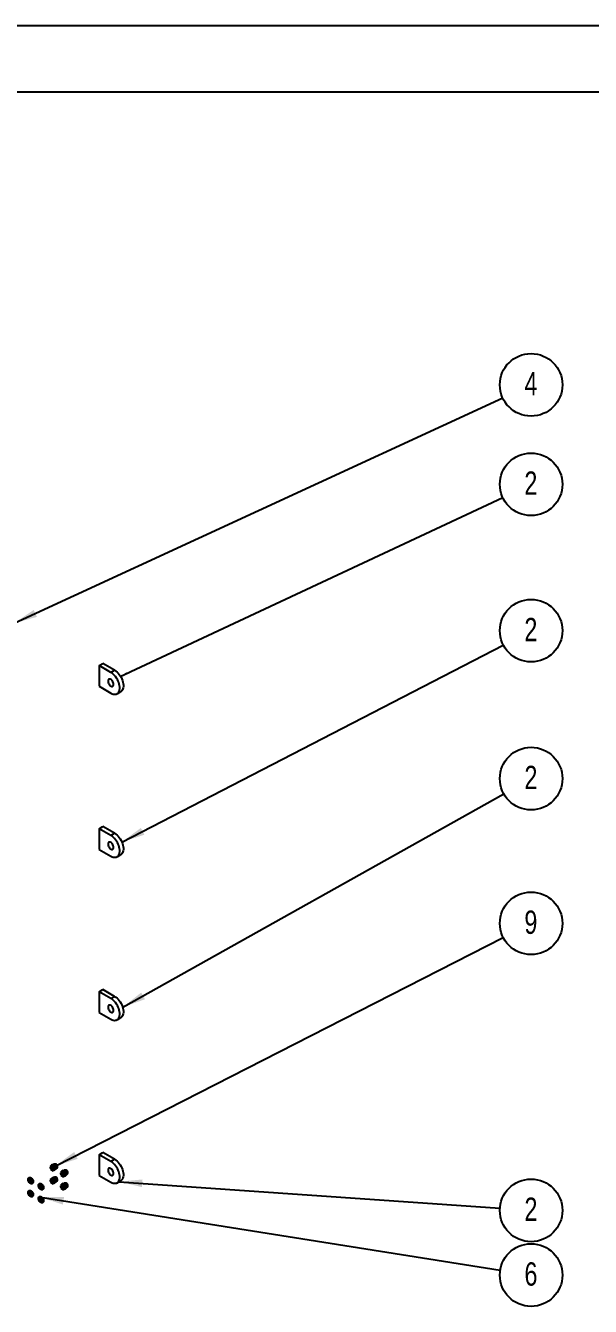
# Model space of a CAD drawing. Extents: x 0 to 4200, y 0 to 2970.
# Drawn here: x 1345 to 2194, y 1045 to 2970 of the extents above; entities that cross this region are included whole.
import ezdxf

# ---------------------------------------------------------------- set-up
doc = ezdxf.new("R2010")
doc.units = 0
doc.header["$LTSCALE"] = 10
doc.layers.get('0').update_dxf_attribs({"linetype": 'CONTINUOUS'})
doc.layers.add('FORMATO', color=7, linetype='CONTINUOUS')
doc.styles.add('SLDTEXTSTYLE0', font='TXT', dxfattribs={"width": 0.75})
doc.dimstyles.new('SLDDIMSTYLE0', dxfattribs={"dimtxt": 0.18, "dimasz": 35, "dimexe": 0, "dimexo": 0.0625, "dimgap": 0, "dimtad": 0, "dimtih": 1, "dimtoh": 1, "dimdec": 0, "dimrnd": 1e-09, "dimzin": 0, "dimtxsty": 'STANDARD', "dimsah": 1, "dimcen": 0.09, "dimazin": 3, "dimtfac": 35, "dimtdec": 0, "dimtofl": 0, "dimtmove": 0, "dimatfit": 3, "dimtolj": 1, "dimtzin": 0})
doc.dimstyles.new('SLDDIMSTYLE1', dxfattribs={"dimtxt": 0.18, "dimasz": 10.769231, "dimexe": 0, "dimexo": 0.0625, "dimgap": 0, "dimtad": 0, "dimtih": 1, "dimtoh": 1, "dimdec": 0, "dimrnd": 1e-09, "dimzin": 0, "dimtxsty": 'STANDARD', "dimblk1": 'DOT', "dimblk2": 'DOT', "dimsah": 1, "dimcen": 0.09, "dimazin": 3, "dimtfac": 10.769231, "dimtdec": 0, "dimtofl": 0, "dimtmove": 0, "dimatfit": 3, "dimtolj": 1, "dimtzin": 0})

# ---------------------------------------------------------------- blocks, each defined once
blk = doc.blocks.new('SW_NOTE_0_10')
at = {"layer": 'FORMATO', "color": 0}
blk.add_circle((42.6, 19.9), 47, dxfattribs=at)
at = {"layer": 'FORMATO', "color": 0, "insert": (42.2, 39.2), "char_height": 35, "attachment_point": 2, "style": 'SLDTEXTSTYLE0'}
blk.add_mtext('2', dxfattribs=at)
blk = doc.blocks.new('_DOT')
at = {"color": 0, "linetype": 'BYBLOCK'}
blk.add_line((-0.5, 0), (-1, 0), dxfattribs=at)
at = {"color": 0, "linetype": 'BYBLOCK', "const_width": 0.5}
blk.add_lwpolyline([(-0.25, 0, 1), (0.25, 0, 1)], format="xyb", close=True, dxfattribs=at)
blk = doc.blocks.new('SW_NOTE_0_15')
at = {"layer": 'FORMATO', "color": 0}
blk.add_circle((41.8, 21.6), 47, dxfattribs=at)
at = {"layer": 'FORMATO', "color": 0, "insert": (41.4, 40.8), "char_height": 35, "attachment_point": 2, "style": 'SLDTEXTSTYLE0'}
blk.add_mtext('2', dxfattribs=at)
blk = doc.blocks.new('SW_NOTE_0_16')
at = {"layer": 'FORMATO', "color": 0}
blk.add_circle((41, 23), 47, dxfattribs=at)
at = {"layer": 'FORMATO', "color": 0, "insert": (40.7, 42.2), "char_height": 35, "attachment_point": 2, "style": 'SLDTEXTSTYLE0'}
blk.add_mtext('2', dxfattribs=at)
blk = doc.blocks.new('SW_NOTE_0_17')
at = {"layer": 'FORMATO', "color": 0}
blk.add_circle((46.9, -3.3), 47, dxfattribs=at)
at = {"layer": 'FORMATO', "color": 0, "insert": (46.6, 16), "char_height": 35, "attachment_point": 2, "style": 'SLDTEXTSTYLE0'}
blk.add_mtext('2', dxfattribs=at)
blk = doc.blocks.new('SW_NOTE_0_20')
at = {"layer": 'FORMATO', "color": 0}
blk.add_circle((42.7, 19.7), 47, dxfattribs=at)
at = {"layer": 'FORMATO', "color": 0, "insert": (42.4, 38.9), "char_height": 35, "attachment_point": 2, "style": 'SLDTEXTSTYLE0'}
blk.add_mtext('4', dxfattribs=at)
blk = doc.blocks.new('SW_NOTE_0_21')
at = {"layer": 'FORMATO', "color": 0}
blk.add_circle((46.4, -7.4), 47, dxfattribs=at)
at = {"layer": 'FORMATO', "color": 0, "insert": (46.1, 11.8), "char_height": 35, "attachment_point": 2, "style": 'SLDTEXTSTYLE0'}
blk.add_mtext('6', dxfattribs=at)
blk = doc.blocks.new('SW_NOTE_0_24')
at = {"layer": 'FORMATO', "color": 0}
blk.add_circle((41.9, 21.4), 47, dxfattribs=at)
at = {"layer": 'FORMATO', "color": 0, "insert": (41.5, 40.6), "char_height": 35, "attachment_point": 2, "style": 'SLDTEXTSTYLE0'}
blk.add_mtext('9', dxfattribs=at)

msp = doc.modelspace()

# ---------------------------------------------------------------- linework, layer by layer
at = {"color": 7, "linetype": 'CONTINUOUS'}
for p, q in [((0, 2970), (4200, 2970)), ((4100, 2870), (200, 2870)), ((1455.8, 2008.2), (1461.5, 2011.5)), ((1473.5, 1998), (1455.8, 2008.2)), ((1455.8, 2008.2), (1455.8, 1977.2)), ((1479.1, 2001.3), (1461.5, 2011.5)), ((1473.5, 1998), (1479.1, 2001.3)), ((1455.8, 1977.2), (1473.5, 1967)), ((1483, 1966), (1488.6, 1969.3)), ((1455.8, 1763.2), (1461.5, 1766.5)), ((1473.5, 1753), (1455.8, 1763.2)), ((1455.8, 1763.2), (1455.8, 1732.2)), ((1479.1, 1756.3), (1461.5, 1766.5)), ((1473.5, 1753), (1479.1, 1756.3)), ((1455.8, 1732.2), (1473.5, 1722)), ((1483, 1721.1), (1488.6, 1724.3)), ((1455.8, 1518.3), (1461.5, 1521.5)), ((1479.1, 1511.3), (1461.5, 1521.5)), ((1473.5, 1508.1), (1455.8, 1518.3)), ((1455.8, 1518.3), (1455.8, 1487.2)), ((1473.5, 1508.1), (1479.1, 1511.3)), ((1455.8, 1487.2), (1473.5, 1477)), ((1483, 1476.1), (1488.6, 1479.4)), ((1455.8, 1273.3), (1461.5, 1276.6)), ((1473.5, 1263.1), (1455.8, 1273.3)), ((1455.8, 1273.3), (1455.8, 1242.3)), ((1479.1, 1266.4), (1461.5, 1276.6)), ((1384.3, 1257.4), (1382.3, 1255.5)), ((1383.5, 1251.3), (1386.8, 1248.9)), ((1386.5, 1258.7), (1384.3, 1257.4)), ((1387.5, 1255), (1384.3, 1257.4)), ((1387.8, 1258.8), (1387.1, 1258.4)), ((1389.8, 1256.3), (1387.5, 1255)), ((1391, 1252.1), (1388.8, 1250.8)), ((1390.8, 1251.9), (1391.5, 1252.3)), ((1473.5, 1263.1), (1479.1, 1266.4)), ((1350.8, 1238.9), (1350.1, 1238.5)), ((1384.3, 1237.8), (1382.3, 1235.9)), ((1386.5, 1239.1), (1384.3, 1237.8)), ((1387.5, 1235.4), (1384.3, 1237.8)), ((1386.8, 1248.9), (1388.8, 1250.8)), ((1389, 1250.2), (1386.8, 1248.9)), ((1387.8, 1239.2), (1387.1, 1238.8)), ((1389.8, 1236.7), (1387.5, 1235.4)), ((1391, 1232.5), (1388.8, 1231.2)), ((1390.8, 1232.3), (1391.5, 1232.7)), ((1399.8, 1248.4), (1397.8, 1246.5)), ((1399.1, 1242.3), (1402.3, 1240)), ((1402.1, 1249.7), (1399.8, 1248.4)), ((1403.1, 1246), (1399.8, 1248.4)), ((1402.3, 1240), (1404.3, 1241.8)), ((1404.6, 1241.3), (1402.3, 1240)), ((1403.3, 1249.8), (1402.6, 1249.4)), ((1405.3, 1247.3), (1403.1, 1246)), ((1406.6, 1243.1), (1404.3, 1241.8)), ((1406.4, 1242.9), (1407.1, 1243.3)), ((1455.8, 1242.3), (1473.5, 1232.1)), ((1483, 1231.1), (1488.6, 1234.4)), ((1350.8, 1219.3), (1350.1, 1218.9)), ((1355.1, 1229.8), (1355.8, 1230.2)), ((1366.4, 1229.9), (1365.7, 1229.5)), ((1370.7, 1220.8), (1371.4, 1221.2)), ((1383.5, 1231.7), (1386.8, 1229.3)), ((1386.8, 1229.3), (1388.8, 1231.2)), ((1389, 1230.7), (1386.8, 1229.3)), ((1399.8, 1228.8), (1397.8, 1226.9)), ((1399.1, 1222.7), (1402.3, 1220.4)), ((1402.1, 1230.1), (1399.8, 1228.8)), ((1403.1, 1226.4), (1399.8, 1228.8)), ((1402.3, 1220.4), (1404.3, 1222.2)), ((1404.6, 1221.7), (1402.3, 1220.4)), ((1403.3, 1230.2), (1402.6, 1229.8)), ((1405.3, 1227.7), (1403.1, 1226.4)), ((1406.6, 1223.5), (1404.3, 1222.2)), ((1406.4, 1223.3), (1407.1, 1223.7)), ((1355.1, 1210.2), (1355.8, 1210.6)), ((1366.4, 1210.3), (1365.7, 1209.9)), ((1370.7, 1201.2), (1371.4, 1201.6))]:
    msp.add_line(p, q, dxfattribs=at)
at = {"color": 7, "linetype": 'CONTINUOUS', "flags": 128}
for points in [[(1477.7, 1980), (1477.6, 1981.3), (1477.2, 1982.7), (1476.6, 1984), (1475.8, 1985.3), (1474.8, 1986.4), (1473.8, 1987.2), (1472.7, 1987.8), (1471.7, 1988), (1470.8, 1987.8), (1470.1, 1987.3), (1469.5, 1986.6), (1469.3, 1985.5), (1469.3, 1984.3), (1469.5, 1983), (1470.1, 1981.6), (1470.8, 1980.3), (1471.7, 1979.1), (1472.7, 1978.1), (1473.8, 1977.4), (1474.8, 1977.1), (1475.8, 1977), (1476.6, 1977.3), (1477.2, 1978), (1477.6, 1978.9), (1477.7, 1980)], [(1473.5, 1967), (1475.3, 1966.1), (1477.1, 1965.4), (1478.8, 1965.2), (1480.5, 1965.2), (1482, 1965.6), (1483.3, 1966.2), (1484.5, 1967.2), (1485.4, 1968.5), (1486.1, 1970), (1486.6, 1971.7), (1486.9, 1973.7), (1486.9, 1975.8), (1486.6, 1978), (1486.1, 1980.4), (1485.4, 1982.7), (1484.5, 1985.1), (1483.3, 1987.4), (1482, 1989.6), (1480.5, 1991.7), (1478.8, 1993.6), (1477.1, 1995.3), (1475.3, 1996.8), (1473.5, 1998)], [(1479.1, 2001.3), (1481, 2000.1), (1482.8, 1998.6), (1484.5, 1996.9), (1486.1, 1995), (1487.6, 1992.9), (1489, 1990.7), (1490.1, 1988.4), (1491.1, 1986), (1491.8, 1983.6), (1492.3, 1981.3), (1492.5, 1979.1), (1492.5, 1976.9), (1492.3, 1975), (1491.8, 1973.2), (1491.1, 1971.7), (1490.1, 1970.5), (1489, 1969.5), (1488.6, 1969.3)], [(1473.5, 1722), (1475.3, 1721.1), (1477.1, 1720.5), (1478.8, 1720.2), (1480.5, 1720.2), (1482, 1720.6), (1483.3, 1721.3), (1484.5, 1722.2), (1485.4, 1723.5), (1486.1, 1725), (1486.6, 1726.8), (1486.9, 1728.7), (1486.9, 1730.8), (1486.6, 1733.1), (1486.1, 1735.4), (1485.4, 1737.8), (1484.5, 1740.1), (1483.3, 1742.4), (1482, 1744.7), (1480.5, 1746.7), (1478.8, 1748.7), (1477.1, 1750.4), (1475.3, 1751.8), (1473.5, 1753)], [(1479.1, 1756.3), (1481, 1755.1), (1482.8, 1753.6), (1484.5, 1751.9), (1486.1, 1750), (1487.6, 1747.9), (1489, 1745.7), (1490.1, 1743.4), (1491.1, 1741), (1491.8, 1738.7), (1492.3, 1736.3), (1492.5, 1734.1), (1492.5, 1732), (1492.3, 1730), (1491.8, 1728.3), (1491.1, 1726.8), (1490.1, 1725.5), (1489, 1724.5), (1488.6, 1724.3)], [(1477.7, 1735.1), (1477.6, 1736.4), (1477.2, 1737.7), (1476.6, 1739.1), (1475.8, 1740.3), (1474.8, 1741.4), (1473.8, 1742.3), (1472.7, 1742.8), (1471.7, 1743), (1470.8, 1742.9), (1470.1, 1742.4), (1469.5, 1741.6), (1469.3, 1740.6), (1469.3, 1739.3), (1469.5, 1738), (1470.1, 1736.6), (1470.8, 1735.3), (1471.7, 1734.1), (1472.7, 1733.2), (1473.8, 1732.5), (1474.8, 1732.1), (1475.8, 1732.1), (1476.6, 1732.4), (1477.2, 1733), (1477.6, 1733.9), (1477.7, 1735.1)], [(1473.5, 1477), (1475.3, 1476.1), (1477.1, 1475.5), (1478.8, 1475.2), (1480.5, 1475.3), (1482, 1475.6), (1483.3, 1476.3), (1484.5, 1477.3), (1485.4, 1478.5), (1486.1, 1480.1), (1486.6, 1481.8), (1486.9, 1483.8), (1486.9, 1485.9), (1486.6, 1488.1), (1486.1, 1490.4), (1485.4, 1492.8), (1484.5, 1495.2), (1483.3, 1497.5), (1482, 1499.7), (1480.5, 1501.8), (1478.8, 1503.7), (1477.1, 1505.4), (1475.3, 1506.9), (1473.5, 1508.1)], [(1479.1, 1511.3), (1481, 1510.1), (1482.8, 1508.7), (1484.5, 1507), (1486.1, 1505), (1487.6, 1503), (1489, 1500.7), (1490.1, 1498.4), (1491.1, 1496.1), (1491.8, 1493.7), (1492.3, 1491.4), (1492.5, 1489.1), (1492.5, 1487), (1492.3, 1485.1), (1491.8, 1483.3), (1491.1, 1481.8), (1490.1, 1480.5), (1489, 1479.6), (1488.6, 1479.4)], [(1477.7, 1490.1), (1477.6, 1491.4), (1477.2, 1492.8), (1476.6, 1494.1), (1475.8, 1495.4), (1474.8, 1496.5), (1473.8, 1497.3), (1472.7, 1497.8), (1471.7, 1498), (1470.8, 1497.9), (1470.1, 1497.4), (1469.5, 1496.6), (1469.3, 1495.6), (1469.3, 1494.4), (1469.5, 1493), (1470.1, 1491.7), (1470.8, 1490.3), (1471.7, 1489.2), (1472.7, 1488.2), (1473.8, 1487.5), (1474.8, 1487.1), (1475.8, 1487.1), (1476.6, 1487.4), (1477.2, 1488), (1477.6, 1489), (1477.7, 1490.1)], [(1382.3, 1255.5), (1383.3, 1251.8), (1383.5, 1251.3)], [(1384.4, 1255.8), (1385.1, 1255.6), (1385.9, 1255), (1386.6, 1254.2), (1387.1, 1253.3), (1387.4, 1252.3), (1387.4, 1251.4), (1387.2, 1250.7), (1386.7, 1250.2), (1386.1, 1250.1), (1385.3, 1250.4), (1384.6, 1250.9), (1383.9, 1251.7), (1383.4, 1252.7), (1383.1, 1253.7), (1383, 1254.6), (1383.3, 1255.3), (1383.7, 1255.7), (1384.4, 1255.8)], [(1385.9, 1250.7), (1386.5, 1250.8), (1386.9, 1251.3), (1387, 1252), (1386.9, 1252.8), (1386.5, 1253.7), (1385.9, 1254.5), (1385.2, 1255), (1384.6, 1255.3), (1384, 1255.1), (1383.6, 1254.7), (1383.5, 1254), (1383.6, 1253.1), (1384, 1252.3), (1384.6, 1251.5), (1385.2, 1250.9), (1385.9, 1250.7)], [(1386, 1251.2), (1386.5, 1251.3), (1386.8, 1251.7), (1386.9, 1252.2), (1386.8, 1253), (1386.5, 1253.7), (1386, 1254.3), (1385.4, 1254.8), (1384.9, 1255), (1384.4, 1254.9), (1384.1, 1254.5), (1384, 1253.9), (1384.1, 1253.2), (1384.4, 1252.5), (1384.9, 1251.8), (1385.4, 1251.4), (1386, 1251.2)], [(1388.8, 1250.8), (1388.6, 1251.3), (1387.5, 1255)], [(1477.7, 1245.1), (1477.6, 1246.4), (1477.2, 1247.8), (1476.6, 1249.2), (1475.8, 1250.4), (1474.8, 1251.5), (1473.8, 1252.3), (1472.7, 1252.9), (1471.7, 1253.1), (1470.8, 1252.9), (1470.1, 1252.5), (1469.5, 1251.7), (1469.3, 1250.6), (1469.3, 1249.4), (1469.5, 1248.1), (1470.1, 1246.7), (1470.8, 1245.4), (1471.7, 1244.2), (1472.7, 1243.2), (1473.8, 1242.6), (1474.8, 1242.2), (1475.8, 1242.1), (1476.6, 1242.5), (1477.2, 1243.1), (1477.6, 1244), (1477.7, 1245.1)], [(1473.5, 1232.1), (1475.3, 1231.2), (1477.1, 1230.6), (1478.8, 1230.3), (1480.5, 1230.3), (1482, 1230.7), (1483.3, 1231.3), (1484.5, 1232.3), (1485.4, 1233.6), (1486.1, 1235.1), (1486.6, 1236.8), (1486.9, 1238.8), (1486.9, 1240.9), (1486.6, 1243.2), (1486.1, 1245.5), (1485.4, 1247.8), (1484.5, 1250.2), (1483.3, 1252.5), (1482, 1254.7), (1480.5, 1256.8), (1478.8, 1258.7), (1477.1, 1260.4), (1475.3, 1261.9), (1473.5, 1263.1)], [(1479.1, 1266.4), (1481, 1265.2), (1482.8, 1263.7), (1484.5, 1262), (1486.1, 1260.1), (1487.6, 1258), (1489, 1255.8), (1490.1, 1253.5), (1491.1, 1251.1), (1491.8, 1248.7), (1492.3, 1246.4), (1492.5, 1244.2), (1492.5, 1242.1), (1492.3, 1240.1), (1491.8, 1238.4), (1491.1, 1236.8), (1490.1, 1235.6), (1489, 1234.6), (1488.6, 1234.4)], [(1355.9, 1233.8), (1356.1, 1232.6), (1356.1, 1231.5), (1355.8, 1230.6), (1355.3, 1230), (1354.6, 1229.6), (1353.7, 1229.6), (1352.8, 1230), (1351.8, 1230.6), (1350.9, 1231.5), (1350.2, 1232.6), (1349.6, 1233.8), (1349.2, 1235.1), (1349.1, 1236.3), (1349.2, 1237.3), (1349.6, 1238.1), (1350.2, 1238.5), (1351, 1238.7), (1351.9, 1238.5), (1352.9, 1238), (1353.9, 1237.3), (1354.7, 1236.2), (1355.4, 1235.1), (1355.9, 1233.8)], [(1350.8, 1238.9), (1350.9, 1239), (1351.7, 1239.1), (1352.7, 1238.9), (1353.6, 1238.5), (1354.6, 1237.7), (1355.4, 1236.6), (1356.1, 1235.5), (1356.6, 1234.2)], [(1354.3, 1234), (1354.5, 1233.1), (1354.4, 1232.4), (1354, 1231.9), (1353.5, 1231.7), (1352.8, 1231.9), (1352.1, 1232.3), (1351.5, 1233), (1351, 1233.9), (1350.8, 1234.8), (1350.8, 1235.6), (1351, 1236.2), (1351.4, 1236.5), (1352.1, 1236.5), (1352.7, 1236.2), (1353.4, 1235.6), (1354, 1234.9), (1354.3, 1234)], [(1356.6, 1234.2), (1356.8, 1233), (1356.8, 1231.9), (1356.5, 1231), (1356, 1230.4), (1355.8, 1230.2)], [(1382.3, 1235.9), (1383.3, 1232.2), (1383.5, 1231.7)], [(1384.4, 1236.2), (1385.1, 1236), (1385.9, 1235.4), (1386.6, 1234.6), (1387.1, 1233.7), (1387.4, 1232.7), (1387.4, 1231.8), (1387.2, 1231.1), (1386.7, 1230.6), (1386.1, 1230.5), (1385.3, 1230.8), (1384.6, 1231.3), (1383.9, 1232.1), (1383.4, 1233.1), (1383.1, 1234.1), (1383, 1235), (1383.3, 1235.7), (1383.7, 1236.1), (1384.4, 1236.2)], [(1385.9, 1231.1), (1386.5, 1231.2), (1386.9, 1231.7), (1387, 1232.4), (1386.9, 1233.2), (1386.5, 1234.1), (1385.9, 1234.9), (1385.2, 1235.4), (1384.6, 1235.7), (1384, 1235.6), (1383.6, 1235.1), (1383.5, 1234.4), (1383.6, 1233.5), (1384, 1232.7), (1384.6, 1231.9), (1385.2, 1231.3), (1385.9, 1231.1)], [(1386, 1231.6), (1386.5, 1231.7), (1386.8, 1232.1), (1386.9, 1232.6), (1386.8, 1233.4), (1386.5, 1234.1), (1386, 1234.7), (1385.4, 1235.2), (1384.9, 1235.4), (1384.4, 1235.3), (1384.1, 1234.9), (1384, 1234.3), (1384.1, 1233.6), (1384.4, 1232.9), (1384.9, 1232.3), (1385.4, 1231.8), (1386, 1231.6)], [(1388.8, 1231.2), (1388.6, 1231.7), (1387.5, 1235.4)], [(1397.8, 1246.5), (1398.9, 1242.8), (1399.1, 1242.3)], [(1400, 1246.9), (1400.7, 1246.6), (1401.5, 1246.1), (1402.1, 1245.3), (1402.7, 1244.3), (1403, 1243.3), (1403, 1242.4), (1402.8, 1241.7), (1402.3, 1241.3), (1401.6, 1241.2), (1400.9, 1241.4), (1400.1, 1242), (1399.5, 1242.8), (1398.9, 1243.7), (1398.6, 1244.7), (1398.6, 1245.6), (1398.8, 1246.3), (1399.3, 1246.7), (1400, 1246.9)], [(1401.5, 1241.7), (1402, 1241.8), (1402.4, 1242.3), (1402.6, 1243), (1402.4, 1243.8), (1402, 1244.7), (1401.5, 1245.5), (1400.8, 1246), (1400.1, 1246.3), (1399.5, 1246.2), (1399.2, 1245.7), (1399, 1245), (1399.2, 1244.2), (1399.5, 1243.3), (1400.1, 1242.5), (1400.8, 1242), (1401.5, 1241.7)], [(1401.5, 1242.2), (1402, 1242.3), (1402.3, 1242.7), (1402.4, 1243.3), (1402.3, 1244), (1402, 1244.7), (1401.5, 1245.3), (1401, 1245.8), (1400.4, 1246), (1399.9, 1245.9), (1399.6, 1245.5), (1399.5, 1244.9), (1399.6, 1244.2), (1399.9, 1243.5), (1400.4, 1242.9), (1401, 1242.4), (1401.5, 1242.2)], [(1404.3, 1241.8), (1404.1, 1242.3), (1403.1, 1246)], [(1355.9, 1214.2), (1356.1, 1213), (1356.1, 1211.9), (1355.8, 1211), (1355.3, 1210.4), (1354.6, 1210), (1353.7, 1210), (1352.8, 1210.4), (1351.8, 1211), (1350.9, 1211.9), (1350.2, 1213), (1349.6, 1214.2), (1349.2, 1215.5), (1349.1, 1216.7), (1349.2, 1217.7), (1349.6, 1218.5), (1350.2, 1218.9), (1351, 1219.1), (1351.9, 1218.9), (1352.9, 1218.4), (1353.9, 1217.7), (1354.7, 1216.6), (1355.4, 1215.5), (1355.9, 1214.2)], [(1350.8, 1219.3), (1350.9, 1219.4), (1351.7, 1219.5), (1352.7, 1219.4), (1353.6, 1218.9), (1354.6, 1218.1), (1355.4, 1217), (1356.1, 1215.9), (1356.6, 1214.6)], [(1354.3, 1214.4), (1354.5, 1213.5), (1354.4, 1212.8), (1354, 1212.3), (1353.5, 1212.1), (1352.8, 1212.3), (1352.1, 1212.7), (1351.5, 1213.4), (1351, 1214.3), (1350.8, 1215.2), (1350.8, 1216), (1351, 1216.6), (1351.4, 1216.9), (1352.1, 1216.9), (1352.7, 1216.6), (1353.4, 1216.1), (1354, 1215.3), (1354.3, 1214.4)], [(1356.6, 1214.6), (1356.8, 1213.4), (1356.8, 1212.3), (1356.5, 1211.4), (1356, 1210.8), (1355.8, 1210.6)], [(1371.4, 1224.8), (1371.7, 1223.6), (1371.7, 1222.5), (1371.4, 1221.6), (1370.9, 1221), (1370.2, 1220.6), (1369.3, 1220.6), (1368.3, 1221), (1367.4, 1221.6), (1366.5, 1222.5), (1365.7, 1223.6), (1365.1, 1224.9), (1364.7, 1226.1), (1364.6, 1227.3), (1364.8, 1228.3), (1365.2, 1229.1), (1365.8, 1229.6), (1366.6, 1229.7), (1367.5, 1229.6), (1368.5, 1229.1), (1369.4, 1228.3), (1370.3, 1227.3), (1370.9, 1226.1), (1371.4, 1224.8)], [(1369.9, 1225), (1370, 1224.1), (1369.9, 1223.4), (1369.6, 1222.9), (1369, 1222.7), (1368.4, 1222.9), (1367.7, 1223.3), (1367.1, 1224), (1366.6, 1224.9), (1366.3, 1225.8), (1366.3, 1226.6), (1366.6, 1227.2), (1367, 1227.5), (1367.6, 1227.6), (1368.3, 1227.3), (1369, 1226.7), (1369.5, 1225.9), (1369.9, 1225)], [(1366.4, 1229.9), (1366.5, 1230), (1367.3, 1230.1), (1368.2, 1230), (1369.2, 1229.5), (1370.1, 1228.7), (1371, 1227.7), (1371.7, 1226.5), (1372.1, 1225.3)], [(1372.1, 1225.3), (1372.4, 1224), (1372.4, 1222.9), (1372.1, 1222), (1371.6, 1221.4), (1371.4, 1221.2)], [(1397.8, 1226.9), (1398.9, 1223.2), (1399.1, 1222.7)], [(1400, 1227.3), (1400.7, 1227), (1401.5, 1226.5), (1402.1, 1225.7), (1402.7, 1224.7), (1403, 1223.7), (1403, 1222.8), (1402.8, 1222.1), (1402.3, 1221.7), (1401.6, 1221.6), (1400.9, 1221.8), (1400.1, 1222.4), (1399.5, 1223.2), (1398.9, 1224.1), (1398.6, 1225.1), (1398.6, 1226), (1398.8, 1226.7), (1399.3, 1227.2), (1400, 1227.3)], [(1401.5, 1222.1), (1402, 1222.2), (1402.4, 1222.7), (1402.6, 1223.4), (1402.4, 1224.2), (1402, 1225.1), (1401.5, 1225.9), (1400.8, 1226.4), (1400.1, 1226.7), (1399.5, 1226.6), (1399.2, 1226.1), (1399, 1225.4), (1399.2, 1224.6), (1399.5, 1223.7), (1400.1, 1222.9), (1400.8, 1222.4), (1401.5, 1222.1)], [(1401.5, 1222.6), (1402, 1222.7), (1402.3, 1223.1), (1402.4, 1223.7), (1402.3, 1224.4), (1402, 1225.1), (1401.5, 1225.7), (1401, 1226.2), (1400.4, 1226.4), (1399.9, 1226.3), (1399.6, 1225.9), (1399.5, 1225.4), (1399.6, 1224.6), (1399.9, 1223.9), (1400.4, 1223.3), (1401, 1222.8), (1401.5, 1222.6)], [(1404.3, 1222.2), (1404.1, 1222.7), (1403.1, 1226.4)], [(1371.4, 1205.2), (1371.7, 1204), (1371.7, 1202.9), (1371.4, 1202), (1370.9, 1201.4), (1370.2, 1201), (1369.3, 1201), (1368.3, 1201.4), (1367.4, 1202), (1366.5, 1202.9), (1365.7, 1204.1), (1365.1, 1205.3), (1364.7, 1206.5), (1364.6, 1207.7), (1364.8, 1208.7), (1365.2, 1209.5), (1365.8, 1210), (1366.6, 1210.1), (1367.5, 1210), (1368.5, 1209.5), (1369.4, 1208.7), (1370.3, 1207.7), (1370.9, 1206.5), (1371.4, 1205.2)], [(1369.9, 1205.4), (1370, 1204.5), (1369.9, 1203.8), (1369.6, 1203.3), (1369, 1203.2), (1368.4, 1203.3), (1367.7, 1203.7), (1367.1, 1204.4), (1366.6, 1205.3), (1366.3, 1206.2), (1366.3, 1207), (1366.6, 1207.6), (1367, 1207.9), (1367.6, 1208), (1368.3, 1207.7), (1369, 1207.1), (1369.5, 1206.3), (1369.9, 1205.4)], [(1366.4, 1210.3), (1366.5, 1210.4), (1367.3, 1210.5), (1368.2, 1210.4), (1369.2, 1209.9), (1370.1, 1209.1), (1371, 1208.1), (1371.7, 1206.9), (1372.1, 1205.7)], [(1372.1, 1205.7), (1372.4, 1204.4), (1372.4, 1203.3), (1372.1, 1202.4), (1371.6, 1201.8), (1371.4, 1201.6)]]:
    msp.add_lwpolyline(points, dxfattribs=at)
at = {"color": 8, "linetype": 'CONTINUOUS', "flags": 128}
for points in [[(1391.5, 1252.3), (1391.9, 1252.6), (1392.2, 1253.3), (1392.3, 1254.3), (1392.1, 1255.3), (1391.7, 1256.4), (1391, 1257.3), (1390.3, 1258.2), (1389.5, 1258.7), (1388.6, 1259), (1387.9, 1258.9), (1387.8, 1258.8)], [(1391.5, 1232.7), (1391.9, 1233), (1392.2, 1233.7), (1392.3, 1234.7), (1392.1, 1235.7), (1391.7, 1236.8), (1391, 1237.8), (1390.3, 1238.6), (1389.5, 1239.1), (1388.6, 1239.4), (1387.9, 1239.3), (1387.8, 1239.2)], [(1407.1, 1243.3), (1407.5, 1243.7), (1407.8, 1244.4), (1407.9, 1245.3), (1407.7, 1246.3), (1407.2, 1247.4), (1406.6, 1248.4), (1405.8, 1249.2), (1405, 1249.7), (1404.2, 1250), (1403.5, 1249.9), (1403.3, 1249.8)], [(1407.1, 1223.7), (1407.5, 1224.1), (1407.8, 1224.8), (1407.9, 1225.7), (1407.7, 1226.7), (1407.2, 1227.8), (1406.6, 1228.8), (1405.8, 1229.6), (1405, 1230.1), (1404.2, 1230.4), (1403.5, 1230.3), (1403.3, 1230.2)]]:
    msp.add_lwpolyline(points, dxfattribs=at)
at = {"color": 7, "linetype": 'CONTINUOUS'}
for centre, radius, start, end in [((1484.9, 1989.1), 10.2, 198.6437, 221.3508), ((1484.9, 1744.1), 10.2, 198.6424, 221.3521), ((1484.9, 1499.2), 10.2, 198.642, 221.3525), ((1382.6, 1249.9), 9.56, 41.8197, 66.0075), ((1389.7, 1255.5), 3.75, 299.9973, 119.9973), ((1377.7, 1264.4), 18.2, 308.6074, 317.1682), ((1379.9, 1251.1), 11.2, 5.2663, 27.8627), ((1354.8, 1235.4), 3.28, 158.9332, 261.0614), ((1382.6, 1230.3), 9.56, 41.8178, 66.0084), ((1389.7, 1235.9), 3.75, 299.9973, 119.9973), ((1377.7, 1244.8), 18.2, 308.6074, 317.1682), ((1379.9, 1231.5), 11.2, 5.2657, 27.8637), ((1398.2, 1240.9), 9.56, 41.8197, 66.0075), ((1405.2, 1246.6), 3.75, 299.9973, 119.9973), ((1393.3, 1255.5), 18.2, 308.6074, 317.1682), ((1395.4, 1242.1), 11.2, 5.2663, 27.8626), ((1484.9, 1254.2), 10.2, 198.6431, 221.3514), ((1354.8, 1215.8), 3.28, 158.9332, 261.0614), ((1370.3, 1226.4), 3.28, 158.9333, 261.0614), ((1398.2, 1221.3), 9.56, 41.8178, 66.0084), ((1405.2, 1227), 3.75, 299.9973, 119.9973), ((1393.3, 1235.9), 18.2, 308.6074, 317.1682), ((1395.4, 1222.5), 11.2, 5.2657, 27.8636), ((1370.3, 1206.8), 3.28, 158.9332, 261.0614)]:
    msp.add_arc(centre, radius, start, end, dxfattribs=at)

# ---------------------------------------------------------------- block references
at = {"layer": 'FORMATO', "color": 7}
for name, p in [('SW_NOTE_0_20', (2062.4, 2410.5)), ('SW_NOTE_0_10', (2062.5, 2260.8)), ('SW_NOTE_0_15', (2063.3, 2039.2)), ('SW_NOTE_0_16', (2064.1, 1815.5)), ('SW_NOTE_0_24', (2063.2, 1599.6)), ('SW_NOTE_0_17', (2058.2, 1192.9)), ('SW_NOTE_0_21', (2058.7, 1099.8))]:
    msp.add_blockref(name, p, dxfattribs=at)

# ---------------------------------------------------------------- leaders
for points, dimstyle in [([(1328.3, 2072.1), (2062.4, 2410.5)], 'SLDDIMSTYLE0'), ([(1487.6, 1991.9), (2062.5, 2260.8)], 'SLDDIMSTYLE1'), ([(1490.2, 1743.2), (2063.3, 2039.2)], 'SLDDIMSTYLE0'), ([(1491.5, 1494.9), (2064.1, 1815.5)], 'SLDDIMSTYLE0'), ([(1389.8, 1256.3), (2063.2, 1599.6)], 'SLDDIMSTYLE0'), ([(1485.8, 1232.8), (2058.2, 1192.9)], 'SLDDIMSTYLE0'), ([(1367.8, 1209.5), (2058.7, 1099.8)], 'SLDDIMSTYLE0')]:
    msp.add_leader(points, dimstyle=dimstyle, dxfattribs=at)

doc.saveas('drawing.dxf')
